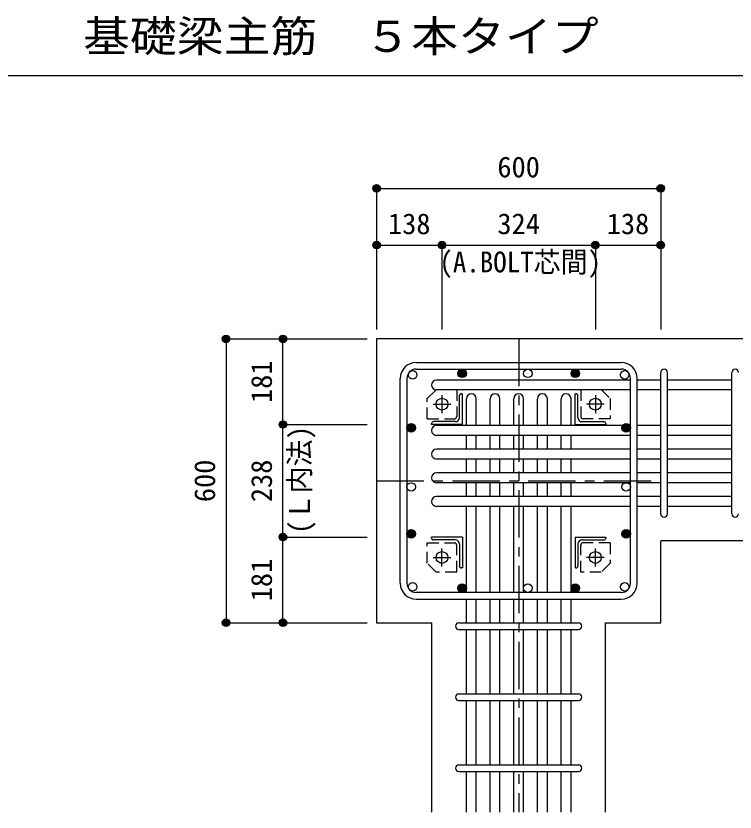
# Model space of a CAD drawing. Units: millimetres at full size, sheet at 1:20. Extents: x -3982 to 3969, y -2797 to 2801.
# Drawn here: x -694 to 825, y -1705 to -22 of the extents above; entities that cross this region are included whole.
import ezdxf
from ezdxf.enums import TextEntityAlignment as Align

# ---------------------------------------------------------------- set-up
doc = ezdxf.new("R2010")
doc.units = ezdxf.units.MM
doc.header["$LTSCALE"] = 20
doc.header["$PDMODE"] = 32
doc.header["$PDSIZE"] = 10
doc.linetypes.add('CHAIN1', pattern=[8, 5, -1, 1, -1])
doc.linetypes.add('DASHED1', pattern=[1.8, 1.2, -0.6])
for name, color, linetype in [('6-1_躯体線', 2, 'Continuous'), ('6-2_A.Bolt_', 4, 'Continuous'), ('6-3_柱型主筋', 4, 'Continuous'), ('6-4_フープ', 7, 'Continuous'), ('6-5_梁主筋', 7, 'Continuous'), ('6-6_S.T.P.', 7, 'Continuous'), ('6-7_文字', 7, 'Continuous'), ('6-9_プレート', 4, 'DASHED1'), ('6-D_寸法', 4, 'Continuous'), ('F-0_枠', 6, 'Continuous')]:
    doc.layers.add(name, color=color, linetype=linetype)
doc.styles.add('ＭＳ ゴシック', font='')
doc.styles.get('ＭＳ ゴシック').set_extended_font_data('MS Gothic')

msp = doc.modelspace()

# ---------------------------------------------------------------- linework, layer by layer
at = {"layer": '6-1_躯体線'}
for p, q in [((68.29, -704.67), (68.29, -1304.67)), ((1068.29, -704.67), (68.29, -704.67)), ((1068.29, -1131.67), (668.29, -1131.67)), ((668.29, -1304.67), (668.29, -1131.67)), ((68.29, -1304.67), (184.79, -1304.67)), ((184.79, -1704.67), (184.79, -1304.67)), ((551.79, -1304.67), (668.29, -1304.67)), ((551.79, -1704.67), (551.79, -1304.67))]:
    msp.add_line(p, q, dxfattribs=at)
at = {"layer": '6-2_A.Bolt_', "linetype": 'CHAIN1'}
for p, q in [((206.29, -823.87), (206.29, -861.37)), ((530.29, -823.87), (530.29, -861.37)), ((187.49, -842.67), (224.99, -842.67)), ((549.09, -842.67), (511.59, -842.67)), ((206.29, -1185.47), (206.29, -1147.97)), ((530.29, -1185.47), (530.29, -1147.97)), ((187.49, -1166.67), (224.99, -1166.67)), ((549.09, -1166.67), (511.59, -1166.67))]:
    msp.add_line(p, q, dxfattribs=at)
at = {"layer": '6-2_A.Bolt_'}
for p, q in [((247.29, -820.67), (249.29, -820.67)), ((249.29, -885.67), (249.29, -820.67)), ((487.29, -820.67), (489.29, -820.67)), ((487.29, -885.67), (487.29, -820.67)), ((243.29, -871.17), (243.29, -824.67)), ((493.29, -871.17), (493.29, -824.67)), ((184.29, -885.67), (184.29, -883.67)), ((249.29, -885.67), (184.29, -885.67)), ((234.79, -879.67), (188.29, -879.67)), ((487.29, -885.67), (552.29, -885.67)), ((501.79, -879.67), (548.29, -879.67)), ((552.29, -883.67), (552.29, -885.67)), ((184.29, -1125.67), (184.29, -1123.67)), ((249.29, -1123.67), (184.29, -1123.67)), ((249.29, -1123.67), (249.29, -1188.67)), ((487.29, -1123.67), (552.29, -1123.67)), ((487.29, -1123.67), (487.29, -1188.67)), ((552.29, -1123.67), (552.29, -1125.67)), ((234.79, -1129.67), (188.29, -1129.67)), ((243.29, -1138.17), (243.29, -1184.67)), ((493.29, -1138.17), (493.29, -1184.67)), ((501.79, -1129.67), (548.29, -1129.67)), ((249.29, -1188.67), (247.29, -1188.67)), ((489.29, -1188.67), (487.29, -1188.67))]:
    msp.add_line(p, q, dxfattribs=at)
at = {"layer": '6-2_A.Bolt_', "color": 3}
for centre in [(206.29, -842.67), (530.29, -842.67), (206.29, -1166.67), (530.29, -1166.67)]:
    msp.add_circle(centre, 12.5, dxfattribs=at)
at = {"layer": '6-2_A.Bolt_'}
for centre, radius, start, end in [((247.29, -824.67), 4, 90, 180), ((489.29, -824.67), 4, 0, 90), ((234.79, -871.17), 8.5, 270, 0), ((501.79, -871.17), 8.5, 180, 270), ((188.29, -883.67), 4, 90, 180), ((548.29, -883.67), 4, 0, 90), ((188.29, -1125.67), 4, 180, 270), ((548.29, -1125.67), 4, 270, 0), ((234.79, -1138.17), 8.5, 0, 90), ((501.79, -1138.17), 8.5, 90, 180), ((247.29, -1184.67), 4, 180, 270), ((489.29, -1184.67), 4, 270, 0)]:
    msp.add_arc(centre, radius, start, end, dxfattribs=at)
at = {"layer": '6-3_柱型主筋', "color": 3}
for centre in [(144.37, -780.75), (248.79, -777.67), (248.79, -777.67), (387.79, -777.67), (487.79, -777.67), (592.22, -780.75), (141.29, -892.71), (595.29, -892.71), (595.29, -892.71), (141.29, -1017.67), (595.29, -1017.67), (141.29, -1116.63), (141.29, -1116.63), (595.29, -1116.63), (144.37, -1228.6), (248.79, -1231.67), (387.79, -1231.67), (487.79, -1231.67), (487.79, -1231.67), (592.22, -1228.6)]:
    msp.add_circle(centre, 9, dxfattribs=at)
at = {"layer": '6-3_柱型主筋'}
for centre, radius in [((248.79, -777.67), 9), ((248.79, -777.67), 8.1), ((248.79, -777.67), 7.2), ((248.79, -777.67), 6.3), ((248.79, -777.67), 5.4), ((248.79, -777.67), 4.5), ((487.79, -777.67), 9), ((487.79, -777.67), 8.1), ((487.79, -777.67), 7.2), ((487.79, -777.67), 6.3), ((487.79, -777.67), 5.4), ((487.79, -777.67), 4.5), ((248.79, -777.67), 3.6), ((248.79, -777.67), 2.7), ((248.79, -777.67), 1.8), ((248.79, -777.67), 0.9), ((487.79, -777.67), 3.6), ((487.79, -777.67), 2.7), ((487.79, -777.67), 1.8), ((487.79, -777.67), 0.9), ((141.29, -892.71), 9), ((141.29, -892.71), 8.1), ((141.29, -892.71), 7.2), ((141.29, -892.71), 6.3), ((141.29, -892.71), 5.4), ((141.29, -892.71), 4.5), ((141.29, -892.71), 3.6), ((141.29, -892.71), 2.7), ((141.29, -892.71), 1.8), ((595.29, -892.71), 9), ((595.29, -892.71), 8.1), ((595.29, -892.71), 7.2), ((595.29, -892.71), 6.3), ((595.29, -892.71), 5.4), ((595.29, -892.71), 4.5), ((595.29, -892.71), 3.6), ((595.29, -892.71), 2.7), ((595.29, -892.71), 1.8), ((141.29, -892.71), 0.9), ((595.29, -892.71), 0.9), ((141.29, -1116.63), 9), ((141.29, -1116.63), 8.1), ((141.29, -1116.63), 7.2), ((141.29, -1116.63), 6.3), ((595.29, -1116.63), 9), ((595.29, -1116.63), 8.1), ((595.29, -1116.63), 7.2), ((595.29, -1116.63), 6.3), ((141.29, -1116.63), 5.4), ((141.29, -1116.63), 4.5), ((141.29, -1116.63), 3.6), ((141.29, -1116.63), 2.7), ((141.29, -1116.63), 1.8), ((141.29, -1116.63), 0.9), ((595.29, -1116.63), 5.4), ((595.29, -1116.63), 4.5), ((595.29, -1116.63), 3.6), ((595.29, -1116.63), 2.7), ((595.29, -1116.63), 1.8), ((595.29, -1116.63), 0.9), ((248.79, -1231.67), 9), ((248.79, -1231.67), 8.1), ((248.79, -1231.67), 7.2), ((248.79, -1231.67), 6.3), ((248.79, -1231.67), 5.4), ((248.79, -1231.67), 4.5), ((248.79, -1231.67), 3.6), ((487.79, -1231.67), 9), ((487.79, -1231.67), 8.1), ((487.79, -1231.67), 7.2), ((487.79, -1231.67), 6.3), ((487.79, -1231.67), 5.4), ((487.79, -1231.67), 4.5), ((487.79, -1231.67), 3.6), ((248.79, -1231.67), 2.7), ((248.79, -1231.67), 1.8), ((248.79, -1231.67), 0.9), ((487.79, -1231.67), 2.7), ((487.79, -1231.67), 1.8), ((487.79, -1231.67), 0.9)]:
    msp.add_circle(centre, radius, dxfattribs=at)
at = {"layer": '6-4_フープ'}
for p, q in [((151.79, -754.67), (584.79, -754.67)), ((151.79, -768.67), (584.79, -768.67)), ((118.29, -1221.17), (118.29, -788.17)), ((132.29, -788.17), (132.29, -1221.17)), ((604.29, -1221.17), (604.29, -788.17)), ((618.29, -1221.17), (618.29, -788.17)), ((584.79, -1240.67), (151.79, -1240.67)), ((151.79, -1254.67), (584.79, -1254.67))]:
    msp.add_line(p, q, dxfattribs=at)
for centre, radius, start, end in [((151.79, -788.17), 33.5, 90, 180), ((584.79, -788.17), 33.5, 0, 90), ((151.79, -788.17), 19.5, 90, 180), ((584.79, -788.17), 19.5, 0, 90), ((151.79, -1221.17), 33.5, 180, 270), ((151.79, -1221.17), 19.5, 180, 270), ((584.79, -1221.17), 33.5, 270, 0), ((584.79, -1221.17), 19.5, 270, 0)]:
    msp.add_arc(centre, radius, start, end, dxfattribs=at)
at = {"layer": '6-5_梁主筋'}
for p, q in [((604.29, -791.75), (194.79, -791.75)), ((668.29, -791.75), (618.29, -791.75)), ((818.29, -791.75), (682.29, -791.75)), ((604.29, -812.75), (194.79, -812.75)), ((668.29, -812.75), (618.29, -812.75)), ((818.29, -812.75), (682.29, -812.75)), ((257.79, -887.67), (257.79, -831.17)), ((278.79, -887.67), (278.79, -831.17)), ((307.79, -887.67), (307.79, -831.17)), ((328.79, -887.67), (328.79, -831.17)), ((357.79, -887.67), (357.79, -831.17)), ((378.79, -887.67), (378.79, -831.17)), ((407.79, -887.67), (407.79, -831.17)), ((428.79, -887.67), (428.79, -831.17)), ((457.79, -887.67), (457.79, -831.17)), ((478.79, -887.67), (478.79, -831.17)), ((604.29, -887.67), (194.79, -887.67)), ((668.29, -887.67), (618.29, -887.67)), ((818.29, -887.67), (682.29, -887.67)), ((604.29, -908.67), (194.79, -908.67)), ((257.79, -937.67), (257.79, -908.67)), ((278.79, -937.67), (278.79, -908.67)), ((307.79, -937.67), (307.79, -908.67)), ((328.79, -937.67), (328.79, -908.67)), ((357.79, -937.67), (357.79, -908.67)), ((378.79, -937.67), (378.79, -908.67)), ((407.79, -937.67), (407.79, -908.67)), ((428.79, -937.67), (428.79, -908.67)), ((457.79, -937.67), (457.79, -908.67)), ((478.79, -937.67), (478.79, -908.67)), ((668.29, -908.67), (618.29, -908.67)), ((818.29, -908.67), (682.29, -908.67)), ((604.29, -937.67), (194.79, -937.67)), ((668.29, -937.67), (618.29, -937.67)), ((818.29, -937.67), (682.29, -937.67)), ((604.29, -958.67), (194.79, -958.67)), ((257.79, -987.67), (257.79, -958.67)), ((278.79, -987.67), (278.79, -958.67)), ((307.79, -987.67), (307.79, -958.67)), ((328.79, -987.67), (328.79, -958.67)), ((357.79, -987.67), (357.79, -958.67)), ((378.79, -987.67), (378.79, -958.67)), ((407.79, -987.67), (407.79, -958.67)), ((428.79, -987.67), (428.79, -958.67)), ((457.79, -987.67), (457.79, -958.67)), ((478.79, -987.67), (478.79, -958.67)), ((668.29, -958.67), (618.29, -958.67)), ((818.29, -958.67), (682.29, -958.67)), ((604.29, -987.67), (194.79, -987.67)), ((668.29, -987.67), (618.29, -987.67)), ((818.29, -987.67), (682.29, -987.67)), ((604.29, -1008.67), (194.79, -1008.67)), ((257.79, -1037.67), (257.79, -1008.67)), ((278.79, -1037.67), (278.79, -1008.67)), ((307.79, -1037.67), (307.79, -1008.67)), ((328.79, -1037.67), (328.79, -1008.67)), ((357.79, -1037.67), (357.79, -1008.67)), ((378.79, -1037.67), (378.79, -1008.67)), ((407.79, -1037.67), (407.79, -1008.67)), ((428.79, -1037.67), (428.79, -1008.67)), ((457.79, -1037.67), (457.79, -1008.67)), ((478.79, -1037.67), (478.79, -1008.67)), ((668.29, -1008.67), (618.29, -1008.67)), ((818.29, -1008.67), (682.29, -1008.67)), ((604.29, -1037.67), (194.79, -1037.67)), ((668.29, -1037.67), (618.29, -1037.67)), ((818.29, -1037.67), (682.29, -1037.67)), ((604.29, -1058.67), (194.79, -1058.67)), ((257.79, -1240.67), (257.79, -1058.67)), ((278.79, -1240.67), (278.79, -1058.67)), ((307.79, -1240.67), (307.79, -1058.67)), ((328.79, -1240.67), (328.79, -1058.67)), ((357.79, -1240.67), (357.79, -1058.67)), ((378.79, -1240.67), (378.79, -1058.67)), ((407.79, -1240.67), (407.79, -1058.67)), ((428.79, -1240.67), (428.79, -1058.67)), ((457.79, -1240.67), (457.79, -1058.67)), ((478.79, -1240.67), (478.79, -1058.67)), ((668.29, -1058.67), (618.29, -1058.67)), ((818.29, -1058.67), (682.29, -1058.67)), ((257.79, -1304.67), (257.79, -1254.67)), ((278.79, -1304.67), (278.79, -1254.67)), ((307.79, -1304.67), (307.79, -1254.67)), ((328.79, -1304.67), (328.79, -1254.67)), ((357.79, -1304.67), (357.79, -1254.67)), ((378.79, -1304.67), (378.79, -1254.67)), ((407.79, -1304.67), (407.79, -1254.67)), ((428.79, -1304.67), (428.79, -1254.67)), ((457.79, -1304.67), (457.79, -1254.67)), ((478.79, -1304.67), (478.79, -1254.67)), ((257.79, -1454.67), (257.79, -1318.67)), ((278.79, -1454.67), (278.79, -1318.67)), ((307.79, -1454.67), (307.79, -1318.67)), ((328.79, -1454.67), (328.79, -1318.67)), ((357.79, -1454.67), (357.79, -1318.67)), ((378.79, -1454.67), (378.79, -1318.67)), ((407.79, -1454.67), (407.79, -1318.67)), ((428.79, -1454.67), (428.79, -1318.67)), ((457.79, -1454.67), (457.79, -1318.67)), ((478.79, -1454.67), (478.79, -1318.67)), ((257.79, -1604.67), (257.79, -1468.67)), ((278.79, -1604.67), (278.79, -1468.67)), ((307.79, -1604.67), (307.79, -1468.67)), ((328.79, -1604.67), (328.79, -1468.67)), ((357.79, -1604.67), (357.79, -1468.67)), ((378.79, -1604.67), (378.79, -1468.67)), ((407.79, -1604.67), (407.79, -1468.67)), ((428.79, -1604.67), (428.79, -1468.67)), ((457.79, -1604.67), (457.79, -1468.67)), ((478.79, -1604.67), (478.79, -1468.67)), ((257.79, -1704.67), (257.79, -1618.67)), ((278.79, -1704.67), (278.79, -1618.67)), ((307.79, -1704.67), (307.79, -1618.67)), ((328.79, -1704.67), (328.79, -1618.67)), ((357.79, -1704.67), (357.79, -1618.67)), ((378.79, -1704.67), (378.79, -1618.67)), ((407.79, -1704.67), (407.79, -1618.67)), ((428.79, -1704.67), (428.79, -1618.67)), ((457.79, -1704.67), (457.79, -1618.67)), ((478.79, -1704.67), (478.79, -1618.67))]:
    msp.add_line(p, q, dxfattribs=at)
for centre, start, end in [((194.79, -802.25), 90, 270), ((268.29, -831.17), 0, 180), ((318.29, -831.17), 0, 180), ((368.29, -831.17), 0, 180), ((418.29, -831.17), 0, 180), ((468.29, -831.17), 0, 180), ((194.79, -898.17), 90, 270), ((194.79, -948.17), 90, 270), ((194.79, -998.17), 90, 270), ((194.79, -1048.17), 90, 270)]:
    msp.add_arc(centre, 10.5, start, end, dxfattribs=at)
at = {"layer": '6-6_S.T.P.'}
for p, q in [((668.29, -1074.67), (668.29, -776.14)), ((682.29, -1074.67), (682.29, -776.14)), ((818.29, -1074.67), (818.29, -776.14)), ((241.79, -1304.67), (494.79, -1304.67)), ((241.79, -1318.67), (494.79, -1318.67)), ((241.79, -1454.67), (494.79, -1454.67)), ((241.79, -1468.67), (494.79, -1468.67)), ((241.79, -1604.67), (494.79, -1604.67)), ((241.79, -1618.67), (494.79, -1618.67))]:
    msp.add_line(p, q, dxfattribs=at)
for centre, start, end in [((675.29, -775.75), 0, 180), ((675.29, -775.75), 0, 180), ((675.29, -775.75), 0, 180), ((675.29, -775.75), 0, 180), ((825.29, -775.75), 0, 180), ((675.29, -1074.67), 180, 0), ((675.29, -1074.67), 180, 0), ((675.29, -1074.67), 180, 0), ((675.29, -1074.67), 180, 0), ((825.29, -1074.67), 180, 0), ((241.79, -1311.67), 90, 270), ((241.79, -1311.67), 90, 270), ((241.79, -1311.67), 90, 270), ((241.79, -1311.67), 90, 270), ((494.79, -1311.67), 270, 90), ((494.79, -1311.67), 270, 90), ((494.79, -1311.67), 270, 90), ((494.79, -1311.67), 270, 90), ((241.79, -1461.67), 90, 270), ((494.79, -1461.67), 270, 90), ((241.79, -1611.67), 90, 270), ((494.79, -1611.67), 270, 90)]:
    msp.add_arc(centre, 7, start, end, dxfattribs=at)
at = {"layer": '6-9_プレート'}
for p, q in [((237.29, -811.67), (237.29, -868.67)), ((499.29, -811.67), (542.29, -811.67)), ((499.29, -811.67), (499.29, -868.67)), ((175.29, -873.67), (175.29, -830.67)), ((175.29, -873.67), (232.29, -873.67)), ((561.29, -873.67), (504.29, -873.67)), ((175.29, -1135.67), (232.29, -1135.67)), ((237.29, -1197.67), (237.29, -1140.67)), ((499.29, -1197.67), (499.29, -1140.67)), ((561.29, -1135.67), (504.29, -1135.67)), ((561.29, -1135.67), (561.29, -1178.67)), ((237.29, -1197.67), (194.29, -1197.67))]:
    msp.add_line(p, q, dxfattribs=at)
for points in [[(175.29, -830.67), (194.29, -811.67), (237.29, -811.67)], [(542.29, -811.67), (561.29, -830.67), (561.29, -873.67)], [(194.29, -1197.67), (175.29, -1178.67), (175.29, -1135.67)], [(561.29, -1178.67), (542.29, -1197.67), (499.29, -1197.67)]]:
    msp.add_lwpolyline(points, dxfattribs=at)
for centre, start, end in [((232.29, -868.67), 270, 0), ((504.29, -868.67), 180, 270), ((232.29, -1140.67), 0, 90), ((504.29, -1140.67), 90, 180)]:
    msp.add_arc(centre, 5, start, end, dxfattribs=at)
at = {"layer": '6-D_寸法'}
for p, q in [((68.29, -386.65), (668.29, -386.65)), ((68.29, -386.65), (68.29, -506.65)), ((668.29, -386.65), (668.29, -506.65)), ((68.29, -506.65), (206.29, -506.65)), ((68.29, -506.65), (68.29, -684.67)), ((206.29, -506.65), (206.29, -684.67)), ((206.29, -506.65), (530.29, -506.65)), ((530.29, -506.65), (530.29, -684.67)), ((530.29, -506.65), (668.29, -506.65)), ((668.29, -506.65), (668.29, -684.67)), ((-249.74, -704.67), (-129.74, -704.67)), ((-249.74, -704.67), (-249.74, -1304.67)), ((-129.74, -704.67), (48.29, -704.67)), ((-129.74, -885.67), (-129.74, -704.67)), ((-129.74, -704.67), (48.29, -704.67)), ((-129.74, -1123.67), (-129.74, -885.67)), ((-129.74, -885.67), (48.29, -885.67)), ((-129.74, -1304.67), (-129.74, -1123.67)), ((-129.74, -1123.67), (48.29, -1123.67)), ((-249.74, -1304.67), (-129.74, -1304.67)), ((-129.74, -1304.67), (48.29, -1304.67)), ((-129.74, -1304.67), (48.29, -1304.67)), ((-129.74, -1304.67), (48.29, -1304.67))]:
    msp.add_line(p, q, dxfattribs=at)
at = {"layer": '6-D_寸法', "linetype": 'CHAIN1'}
for p, q in [((368.29, -704.67), (368.29, -1704.67)), ((68.29, -1004.67), (668.29, -1004.67))]:
    msp.add_line(p, q, dxfattribs=at)
at = {"layer": '6-D_寸法'}
for points in [[(68.29, -386.65), (68.29, -506.65), (68.29, -684.67)], [(-249.74, -1304.67), (-129.74, -1304.67), (48.29, -1304.67)], [(-249.74, -1304.67), (-129.74, -1304.67), (48.29, -1304.67)]]:
    msp.add_lwpolyline(points, dxfattribs=at)
for centre, radius in [((68.29, -386.65), 8), ((68.29, -386.65), 7.2), ((68.29, -386.65), 6.4), ((68.29, -386.65), 5.6), ((68.29, -386.65), 4.8), ((68.29, -386.65), 4), ((68.29, -386.65), 3.2), ((68.29, -386.65), 2.4), ((68.29, -386.65), 1.6), ((68.29, -386.65), 0.8), ((668.29, -386.65), 8), ((668.29, -386.65), 7.2), ((668.29, -386.65), 6.4), ((668.29, -386.65), 5.6), ((668.29, -386.65), 4.8), ((668.29, -386.65), 4), ((668.29, -386.65), 3.2), ((668.29, -386.65), 2.4), ((668.29, -386.65), 1.6), ((668.29, -386.65), 0.8), ((68.29, -506.65), 8), ((68.29, -506.65), 7.2), ((68.29, -506.65), 6.4), ((68.29, -506.65), 5.6), ((68.29, -506.65), 4.8), ((68.29, -506.65), 4), ((68.29, -506.65), 3.2), ((68.29, -506.65), 2.4), ((206.29, -506.65), 8), ((206.29, -506.65), 7.2), ((206.29, -506.65), 6.4), ((206.29, -506.65), 5.6), ((206.29, -506.65), 4.8), ((206.29, -506.65), 4), ((206.29, -506.65), 3.2), ((206.29, -506.65), 2.4), ((530.29, -506.65), 8), ((530.29, -506.65), 7.2), ((530.29, -506.65), 6.4), ((530.29, -506.65), 5.6), ((530.29, -506.65), 4.8), ((530.29, -506.65), 4), ((530.29, -506.65), 3.2), ((530.29, -506.65), 2.4), ((668.29, -506.65), 8), ((668.29, -506.65), 7.2), ((668.29, -506.65), 6.4), ((668.29, -506.65), 5.6), ((668.29, -506.65), 4.8), ((668.29, -506.65), 4), ((668.29, -506.65), 3.2), ((668.29, -506.65), 2.4), ((68.29, -506.65), 1.6), ((68.29, -506.65), 0.8), ((206.29, -506.65), 1.6), ((206.29, -506.65), 0.8), ((530.29, -506.65), 1.6), ((530.29, -506.65), 0.8), ((668.29, -506.65), 1.6), ((668.29, -506.65), 0.8), ((-249.74, -704.67), 8), ((-249.74, -704.67), 7.2), ((-249.74, -704.67), 6.4), ((-249.74, -704.67), 5.6), ((-249.74, -704.67), 4.8), ((-249.74, -704.67), 4), ((-249.74, -704.67), 3.2), ((-249.74, -704.67), 2.4), ((-249.74, -704.67), 1.6), ((-249.74, -704.67), 0.8), ((-129.74, -704.67), 8), ((-129.74, -704.67), 7.2), ((-129.74, -704.67), 6.4), ((-129.74, -704.67), 5.6), ((-129.74, -704.67), 4.8), ((-129.74, -704.67), 4), ((-129.74, -704.67), 3.2), ((-129.74, -704.67), 2.4), ((-129.74, -704.67), 1.6), ((-129.74, -704.67), 0.8), ((-129.74, -885.67), 8), ((-129.74, -885.67), 7.2), ((-129.74, -885.67), 6.4), ((-129.74, -885.67), 5.6), ((-129.74, -885.67), 4.8), ((-129.74, -885.67), 4), ((-129.74, -885.67), 3.2), ((-129.74, -885.67), 2.4), ((-129.74, -885.67), 1.6), ((-129.74, -885.67), 0.8), ((-129.74, -1123.67), 8), ((-129.74, -1123.67), 7.2), ((-129.74, -1123.67), 6.4), ((-129.74, -1123.67), 5.6), ((-129.74, -1123.67), 4.8), ((-129.74, -1123.67), 4), ((-129.74, -1123.67), 3.2), ((-129.74, -1123.67), 2.4), ((-129.74, -1123.67), 1.6), ((-129.74, -1123.67), 0.8), ((-249.74, -1304.67), 8), ((-249.74, -1304.67), 7.2), ((-249.74, -1304.67), 6.4), ((-249.74, -1304.67), 5.6), ((-249.74, -1304.67), 4.8), ((-249.74, -1304.67), 4), ((-249.74, -1304.67), 3.2), ((-249.74, -1304.67), 2.4), ((-249.74, -1304.67), 1.6), ((-249.74, -1304.67), 0.8), ((-129.74, -1304.67), 8), ((-129.74, -1304.67), 7.2), ((-129.74, -1304.67), 6.4), ((-129.74, -1304.67), 5.6), ((-129.74, -1304.67), 4.8), ((-129.74, -1304.67), 4), ((-129.74, -1304.67), 3.2), ((-129.74, -1304.67), 2.4), ((-129.74, -1304.67), 1.6), ((-129.74, -1304.67), 0.8)]:
    msp.add_circle(centre, radius, dxfattribs=at)
at = {"layer": '6-D_寸法', "color": 7}
for p in [(68.29, -386.65), (668.29, -386.65), (68.29, -506.65), (206.29, -506.65), (530.29, -506.65), (668.29, -506.65), (-249.74, -704.67), (-249.74, -704.67), (-129.74, -704.67), (-129.74, -704.67), (-129.74, -885.67), (-129.74, -885.67), (-129.74, -1123.67), (-129.74, -1123.67), (-249.74, -1304.67), (-249.74, -1304.67), (-129.74, -1304.67), (-129.74, -1304.67)]:
    msp.add_point(p, dxfattribs=at)
at = {"layer": 'F-0_枠', "color": 2}
msp.add_line((-3981.92, -148.03), (2482.4, -148.03), dxfattribs=at)

# ---------------------------------------------------------------- texts
at = {"layer": '6-7_文字', "color": 2, "style": 'ＭＳ ゴシック', "width": 1.1}
msp.add_text('\u3000\u3000基礎梁主筋\u3000５本タイプ', height=65.98, dxfattribs=at).set_placement((-749.76, -118.03), align=Align.BOTTOM_LEFT)
at = {"layer": '6-7_文字', "color": 4, "style": 'ＭＳ ゴシック', "width": 0.95}
msp.add_text('(A.BOLT芯間)', height=43.99, dxfattribs=at).set_placement((200.82, -577.42), align=Align.BOTTOM_LEFT)
at = {"layer": '6-D_寸法', "style": 'ＭＳ ゴシック'}
for s, p in [('600', (323.29, -376.65)), ('138', (92.29, -496.65)), ('324', (323.29, -496.65)), ('138', (554.29, -496.65))]:
    msp.add_text(s, height=43.99, dxfattribs=at).set_placement(p, align=Align.BOTTOM_LEFT)
for s, p in [('181', (-139.74, -840.17)), ('600', (-259.74, -1049.67)), ('238', (-139.74, -1049.67)), ('181', (-139.74, -1259.17))]:
    msp.add_text(s, height=43.99, rotation=90, dxfattribs=at).set_placement(p, align=Align.BOTTOM_LEFT)
at = {"layer": '6-D_寸法', "style": 'ＭＳ ゴシック', "width": 0.95}
msp.add_text('(Ｌ内法)', height=43.99, rotation=90, dxfattribs=at).set_placement((-59.25, -1116.77), align=Align.BOTTOM_LEFT)

doc.saveas('drawing.dxf')
